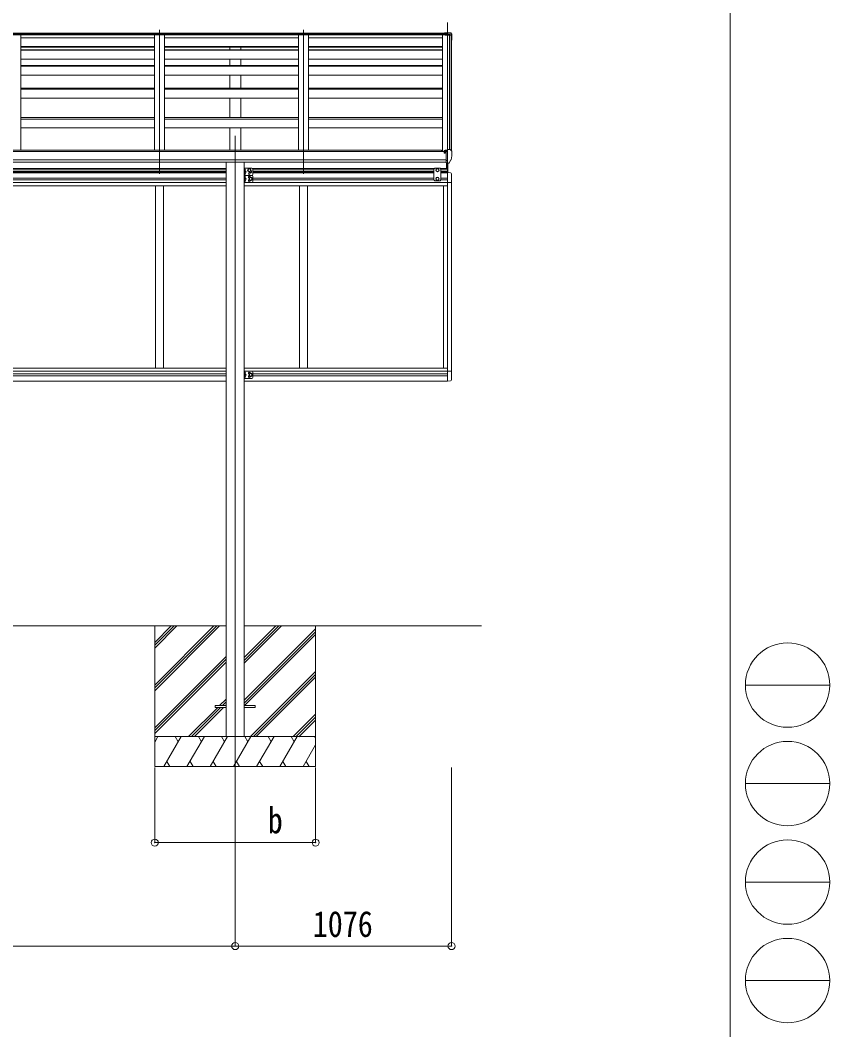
# Model space of a CAD drawing. Units: millimetres at full size; details may follow other scales. Extents: x -9783 to 9892, y -6828 to 6752.
# Drawn here: x 5865 to 9892, y -2978 to 2045 of the extents above; entities that cross this region are included whole.
import ezdxf
from ezdxf.enums import TextEntityAlignment as Align

# ---------------------------------------------------------------- set-up
doc = ezdxf.new("R2010")
doc.units = ezdxf.units.MM
doc.header["$LTSCALE"] = 35
doc.header["$PDMODE"] = 32
doc.header["$PDSIZE"] = 35
for name, color, linetype, lineweight in [('0-0_0', 7, 'Continuous', 9), ('0-1_本体', 4, 'Continuous', 9), ('0-2_部品', 7, 'Continuous', 9), ('0-8_PARTS2', 2, 'Continuous', 9), ('0-A_寸法', 6, 'Continuous', 9), ('1-1_GLASS', 4, 'Continuous', 9), ('1-2_GLASS_SEAL', 7, 'Continuous', 9), ('F-0_240', 7, 'Continuous', 9)]:
    doc.layers.add(name, color=color, linetype=linetype, lineweight=lineweight)
doc.styles.add('ＭＳ ゴシック', font='')
doc.styles.get('ＭＳ ゴシック').set_extended_font_data('MS Gothic')

msp = doc.modelspace()

# ---------------------------------------------------------------- linework, layer by layer
at = {"layer": '0-0_0'}
for p, q in [((4079.27, -968.88), (6888.87, -968.88)), ((6534.07, -968.88), (6534.07, -1668.88)), ((6534.07, -1263.06), (6828.25, -968.88)), ((6534.07, -1277.2), (6842.39, -968.88)), ((6534.07, -1291.34), (6856.54, -968.88)), ((6534.07, -1079.21), (6644.4, -968.88)), ((6534.07, -1065.07), (6630.26, -968.88)), ((6534.07, -1050.93), (6616.12, -968.88)), ((6979.27, -968.88), (8158.95, -968.88)), ((6979.27, -1154.51), (7164.9, -968.88)), ((6979.27, -1140.37), (7150.76, -968.88)), ((6979.27, -1126.22), (7136.62, -968.88)), ((6979.27, -1338.35), (7334.07, -983.56)), ((6979.27, -1352.5), (7334.07, -997.7)), ((7334.07, -968.88), (7334.07, -1668.88)), ((6980.69, -1365.22), (7334.07, -1011.84)), ((6534.07, -1475.19), (6888.87, -1120.39)), ((6534.07, -1489.33), (6888.87, -1134.53)), ((6534.07, -1503.47), (6888.87, -1148.67)), ((7010.88, -1518.88), (7334.07, -1195.69)), ((7025.02, -1518.88), (7334.07, -1209.83)), ((7039.17, -1518.88), (7334.07, -1223.97)), ((6856.17, -1365.22), (6888.87, -1332.52)), ((6870.31, -1365.22), (6888.87, -1346.66)), ((6702.51, -1518.88), (6847.17, -1374.22)), ((6716.66, -1518.88), (6861.31, -1374.22)), ((6730.8, -1518.88), (6875.45, -1374.22)), ((6884.45, -1365.22), (6888.87, -1360.8)), ((7223.01, -1518.88), (7334.07, -1407.82)), ((7237.16, -1518.88), (7334.07, -1421.96)), ((7251.3, -1519.72), (7334.07, -1436.95)), ((7334.07, -1518.88), (6534.07, -1518.88)), ((6534.07, -1546.38), (6549.95, -1518.88)), ((6578.82, -1668.88), (6665.42, -1518.88)), ((6650.42, -1544.86), (6635.42, -1518.88)), ((6694.29, -1668.88), (6780.89, -1518.88)), ((6765.89, -1544.86), (6750.89, -1518.88)), ((6809.76, -1668.88), (6896.36, -1518.88)), ((6881.36, -1544.86), (6866.36, -1518.88)), ((6925.23, -1668.88), (7011.83, -1518.88)), ((6996.83, -1544.86), (6981.83, -1518.88)), ((7040.7, -1668.88), (7127.3, -1518.88)), ((7112.3, -1544.86), (7097.3, -1518.88)), ((7156.17, -1668.88), (7242.77, -1518.88)), ((7212.77, -1518.88), (7227.77, -1544.86)), ((7328.24, -1518.88), (7334.07, -1528.98)), ((7271.64, -1668.88), (7334.07, -1560.74)), ((6593.82, -1642.9), (6608.82, -1668.88)), ((6709.29, -1642.9), (6724.29, -1668.88)), ((6824.76, -1642.9), (6839.76, -1668.88)), ((6940.23, -1642.9), (6955.23, -1668.88)), ((7055.7, -1642.9), (7070.7, -1668.88)), ((7171.17, -1642.9), (7186.17, -1668.88)), ((7286.64, -1642.9), (7301.64, -1668.88)), ((6534.07, -1668.88), (7334.07, -1668.88))]:
    msp.add_line(p, q, dxfattribs=at)
at = {"layer": '0-1_本体'}
for p, q in [((7978.07, 1973.61), (2990.08, 1973.61)), ((7978.07, 1972.7), (2990.08, 1972.7)), ((2993.58, 1980.81), (7974.57, 1980.81)), ((7974.57, 1979.23), (2993.58, 1979.23)), ((5867.07, 1972.7), (5867.07, 1397.9)), ((6533.07, 1972.7), (6533.07, 1397.9)), ((6583.07, 1972.7), (6583.07, 1397.9)), ((7249.07, 1972.7), (7249.07, 1397.9)), ((7299.07, 1972.7), (7299.07, 1397.9)), ((7965.07, 1972.7), (7965.07, 1391.48)), ((8000.37, 1401.29), (8000.37, 1971.14)), ((8001.07, 1971.14), (8001.07, 1401.29)), ((8009.12, 1970.72), (8001.28, 1971.13)), ((8010.06, 1969.88), (8010.08, 1394.75)), ((6533.07, 1957.5), (5867.07, 1957.5)), ((6533.07, 1913.97), (5867.07, 1913.97)), ((6533.07, 1912.89), (5867.07, 1912.89)), ((6533.07, 1911.59), (5867.07, 1911.59)), ((7249.07, 1957.5), (6583.07, 1957.5)), ((7249.07, 1913.97), (6583.07, 1913.97)), ((7249.07, 1912.89), (6583.07, 1912.89)), ((7249.07, 1911.59), (6583.07, 1911.59)), ((6906.57, 1898.4), (6906.57, 1911.59)), ((6961.57, 1898.4), (6961.57, 1911.59)), ((7965.07, 1957.5), (7299.07, 1957.5)), ((7965.07, 1913.97), (7299.07, 1913.97)), ((7965.07, 1912.89), (7299.07, 1912.89)), ((7965.07, 1911.59), (7299.07, 1911.59)), ((5867.07, 1898.4), (6533.07, 1898.4)), ((5867.07, 1895.82), (6533.07, 1895.82)), ((6583.07, 1898.4), (7249.07, 1898.4)), ((6583.07, 1895.82), (7249.07, 1895.82)), ((7299.07, 1898.4), (7965.07, 1898.4)), ((7299.07, 1895.82), (7965.07, 1895.82)), ((5867.07, 1851.08), (6533.07, 1851.08)), ((5867.07, 1819.61), (6533.07, 1819.61)), ((5867.07, 1815.63), (6533.07, 1815.63)), ((6583.07, 1851.08), (7249.07, 1851.08)), ((6583.07, 1819.61), (7249.07, 1819.61)), ((6583.07, 1815.63), (7249.07, 1815.63)), ((6906.57, 1819.61), (6906.57, 1851.08)), ((6961.57, 1819.61), (6961.57, 1851.08)), ((7299.07, 1851.08), (7965.07, 1851.08)), ((7299.07, 1819.61), (7965.07, 1819.61)), ((7299.07, 1815.63), (7965.07, 1815.63)), ((5867.07, 1771.18), (6533.07, 1771.18)), ((6583.07, 1771.18), (7249.07, 1771.18)), ((6906.57, 1706.75), (6906.57, 1771.18)), ((6961.57, 1706.75), (6961.57, 1771.18)), ((7299.07, 1771.18), (7965.07, 1771.18)), ((5867.07, 1706.75), (6533.07, 1706.75)), ((5867.07, 1701.38), (6533.07, 1701.38)), ((6583.07, 1706.75), (7249.07, 1706.75)), ((6583.07, 1701.38), (7249.07, 1701.38)), ((7299.07, 1706.75), (7965.07, 1706.75)), ((7299.07, 1701.38), (7965.07, 1701.38)), ((5867.07, 1657.32), (6533.07, 1657.32)), ((6583.07, 1657.32), (7249.07, 1657.32)), ((6906.57, 1560.12), (6906.57, 1657.32)), ((6961.57, 1560.12), (6961.57, 1657.32)), ((7299.07, 1657.32), (7965.07, 1657.32)), ((5867.07, 1560.12), (6533.07, 1560.12)), ((6583.07, 1560.12), (7249.07, 1560.12)), ((7299.07, 1560.12), (7965.07, 1560.12)), ((5867.07, 1553.36), (6533.07, 1553.36)), ((5867.07, 1509.79), (6533.07, 1509.79)), ((6583.07, 1553.36), (7249.07, 1553.36)), ((6583.07, 1509.79), (7249.07, 1509.79)), ((6906.57, 1397.9), (6906.57, 1509.79)), ((6961.57, 1397.9), (6961.57, 1509.79)), ((7299.07, 1553.36), (7965.07, 1553.36)), ((7299.07, 1509.79), (7965.07, 1509.79)), ((7983.57, 1391.48), (2984.57, 1391.48)), ((7960.07, 1397.9), (3008.07, 1397.9)), ((7960.07, 1391.48), (7960.07, 1397.82)), ((2984.57, 1349.89), (7983.57, 1349.89)), ((7983.57, 1338.04), (2984.57, 1338.12)), ((6888.87, 1336.33), (6888.87, -1518.88)), ((6979.27, 1336.33), (6979.27, -1518.88))]:
    msp.add_line(p, q, dxfattribs=at)
msp.add_circle((7976.1, 1386.38), 3, dxfattribs=at)
msp.add_arc((8009.07, 1969.72), 1, 6.67014, 87, dxfattribs=at)
at = {"layer": '0-2_部品'}
for p, q in [((7974.57, 1981.94), (7990.07, 1982.88)), ((7974.57, 1981.94), (7974.57, 1981.17)), ((7974.57, 1981.17), (7974.57, 1980.44)), ((7974.57, 1980.05), (7990.07, 1980.87)), ((7974.57, 1980.44), (7974.57, 1980.05)), ((7974.57, 1980.05), (7974.57, 1977.65)), ((7974.57, 1977.65), (7978.07, 1977.83)), ((7974.57, 1976.35), (7974.57, 1977.65)), ((7974.57, 1976.35), (7978.07, 1976.35)), ((8001.17, 1972.64), (7978.07, 1974.04)), ((7978.07, 1974.04), (7978.07, 1971.14)), ((8001.13, 1971.14), (7978.07, 1971.14)), ((7990.07, 1982.88), (7994.11, 1982.64)), ((7990.07, 1982.11), (7990.07, 1982.88)), ((7990.07, 1982.88), (7990.07, 1982.11)), ((7990.07, 1982.11), (7990.07, 1981.39)), ((7990.07, 1978.47), (7990.07, 1980.87)), ((8005.86, 1980.03), (7990.07, 1980.87)), ((8000.03, 1982.27), (8006.28, 1981.89)), ((8009.15, 1970.72), (8001.13, 1971.14)), ((8001.17, 1973.3), (8009.22, 1972.91)), ((8001.17, 1972.64), (8009.22, 1972.22)), ((8005.72, 1981.16), (8005.72, 1980.43)), ((8005.86, 1980.03), (8010.28, 1972.62)), ((8007.04, 1981.47), (8011.52, 1975.04)), ((8010.57, 1968.55), (8010.57, 1969.23)), ((8011.52, 1975.04), (8011.52, 1971.52)), ((8012.07, 1973.32), (8012.07, 1969.23)), ((8012.07, 1968.55), (8012.07, 1969.23)), ((7973.57, 1395.44), (7973.57, 1391.48)), ((7988.57, 1396.61), (7974.57, 1396.55)), ((7978.07, 1396.57), (7978.07, 1398.46)), ((7978.57, 1386.38), (7978.27, 1386.38)), ((7979.1, 1386.38), (7978.57, 1386.38)), ((7978.9, 1398.88), (7988.57, 1399.6)), ((7983.57, 1391.56), (7990.07, 1391.96)), ((7988.57, 1400.38), (7990.07, 1400.38)), ((7988.57, 1400.38), (7988.57, 1394.21)), ((7990.07, 1332.79), (7990.07, 1401.29)), ((8005.16, 1400.73), (8009.23, 1394.92)), ((8012.07, 1391.92), (8012.07, 1391.29)), ((7983.57, 1335.99), (7989.07, 1335.99)), ((7989.57, 1334.99), (7989.07, 1335.99)), ((7990.07, 1334.99), (7989.57, 1334.99)), ((7991.57, 1332.89), (7990.07, 1332.79)), ((7991.57, 1332.89), (7995.28, 1333.11)), ((7997.7, 1334.61), (8007.44, 1349.99))]:
    msp.add_line(p, q, dxfattribs=at)
at = {"layer": '0-2_部品', "color": 4}
for p, q in [((6834.07, -1365.22), (6834.07, -1374.22)), ((6834.07, -1365.22), (6888.87, -1365.22)), ((6834.07, -1374.22), (6888.87, -1374.22)), ((6979.27, -1365.22), (7034.07, -1365.22)), ((6979.27, -1374.22), (7034.07, -1374.22)), ((7034.07, -1365.22), (7034.07, -1374.22))]:
    msp.add_line(p, q, dxfattribs=at)
at = {"layer": '0-2_部品'}
for points in [[(7990.07, 1978.47), (7978.07, 1978.05), (7978.07, 1974.68)], [(8001.17, 1973.3), (7978.07, 1974.68), (7978.07, 1974.04)], [(7990.07, 1980.87), (7990.07, 1981.39), (7990.07, 1982.11)], [(8006.28, 1981.89), (8006.16, 1981.89), (8005.83, 1981.67), (8005.72, 1981.16)], [(8005.72, 1980.43), (8005.79, 1980.22), (8005.86, 1980.03)], [(7973.57, 1387.99), (7973.57, 1386.38), (7973.1, 1386.38)], [(7978.27, 1387.57), (7978.27, 1386.38), (7973.57, 1386.38)], [(7978.9, 1398.88), (7978.73, 1398.86), (7978.57, 1398.83), (7978.43, 1398.79), (7978.31, 1398.73), (7978.21, 1398.67), (7978.13, 1398.61), (7978.09, 1398.54), (7978.07, 1398.46)], [(7983.57, 1335.99), (7983.57, 1394.21), (7988.57, 1394.21)], [(7990.07, 1401.29), (8002.07, 1401.29), (8004.4, 1401.15)], [(7990.07, 1346.68), (7986.91, 1347.09), (7983.57, 1347.52)]]:
    msp.add_lwpolyline(points, dxfattribs=at)
for centre, radius, start, end in [((8009.5, 2185.72), 203.67, 265.66569, 267.33529), ((8006.22, 1980.89), 1, 34.92333, 86.50831), ((8009.07, 1969.23), 1.5, 0.10179, 87.11637), ((8009.07, 1969.23), 2.99, 0.10179, 87.11637), ((7811.56, 1968.9), 199.01, 355.91195, 359.99961), ((7811.56, 1968.55), 199.01, 355.91198, 359.99961), ((7811.57, 1968.55), 200.5, 351.88835, 359.99962), ((8008.81, 1969.71), 3.27, 33.61079, 63.09912), ((7976.07, 1386.38), 2.5, 28.35764, 180), ((7976.07, 1386.38), 2.5, 0, 28.35764), ((8004.34, 1400.15), 1, 35, 86.5), ((7819.58, 1391.3), 192.49, 347.8767, 359.9992), ((8009.07, 1391.92), 3, 0, 87), ((7995.1, 1336.11), 3, 273.5, 330), ((8004.84, 1351.49), 3, 330, 348.16652)]:
    msp.add_arc(centre, radius, start, end, dxfattribs=at)
for centre, major_axis, ratio, start_param, end_param in [((8009.07, 1969.36), (0.11, 3.55), 0.844901, 5.9032824, 6.268104), ((8009.07, 1973.32), (0, -3.01), 0.996195, 1.5707963, 2.1816616), ((7974.57, 1395.45), (0.02, 1.1), 0.906239, 0.0206394, 1.5914357)]:
    msp.add_ellipse(centre, major_axis=major_axis, ratio=ratio, start_param=start_param, end_param=end_param, dxfattribs=at)
at = {"layer": '0-8_PARTS2'}
for p, q in [((7990.07, 2034.13), (7990.07, 1280.35)), ((6558.07, 1280.35), (6558.07, 1996.83)), ((7274.07, 1280.35), (7274.07, 1996.83)), ((7990.08, 1783.44), (7990.08, 1280.35)), ((6934.07, 1469.16), (6934.07, -1742.41))]:
    msp.add_line(p, q, dxfattribs=at)
at = {"layer": '0-A_寸法'}
for p, q in [((6534.07, -2046.77), (6534.07, -1672.36)), ((6934.07, -2561.76), (6934.07, -1672.36)), ((7334.07, -2046.77), (7334.07, -1672.36)), ((8010.07, -2561.76), (8010.07, -1672.36)), ((6534.07, -2046.77), (7334.07, -2046.77)), ((4034.07, -2561.76), (6934.07, -2561.76)), ((6934.07, -2561.76), (8010.07, -2561.76))]:
    msp.add_line(p, q, dxfattribs=at)
for p in [(6534.07, -2046.77), (7334.07, -2046.77), (6934.07, -2561.76), (8010.07, -2561.76)]:
    msp.add_point(p, dxfattribs=at)
at = {"layer": '1-1_GLASS'}
for p, q in [((5551.07, 1306.79), (6888.87, 1306.79)), ((7019.27, 1306.79), (7925.57, 1306.79)), ((7954.57, 1306.79), (7990.07, 1306.79)), ((5551.07, 1303.29), (6888.87, 1303.29)), ((5551.07, 1294.29), (6888.87, 1294.29)), ((5551.07, 1290.79), (6888.87, 1290.79)), ((6888.87, 1285.79), (5551.07, 1285.79)), ((5551.07, 1259.79), (6888.87, 1259.79)), ((7021.25, 1303.29), (7922.57, 1303.29)), ((7021.27, 1294.29), (7922.57, 1294.29)), ((7021.27, 1290.79), (7922.57, 1290.79)), ((7922.57, 1285.79), (7021.27, 1285.79)), ((7021.27, 1259.79), (7922.57, 1259.79)), ((7957.57, 1303.29), (7990.07, 1303.29)), ((7957.57, 1294.29), (7990.07, 1294.29)), ((7957.57, 1290.79), (7990.07, 1290.79)), ((7990.07, 1285.79), (7957.57, 1285.79)), ((7957.57, 1259.79), (7990.07, 1259.79)), ((7990.07, 1286.49), (7990.07, 1086.29)), ((5509.07, 1237.29), (6888.87, 1237.29)), ((5509.07, 1221.29), (6888.87, 1221.29)), ((5551.07, 1250.79), (6888.87, 1250.79)), ((6538.07, 1221.29), (6538.07, 1151.29)), ((6538.07, 314.29), (6538.07, 1221.29)), ((6578.07, 1221.29), (6578.07, 1151.29)), ((6578.07, 314.29), (6578.07, 1221.29)), ((7990.07, 1237.29), (6979.27, 1237.29)), ((6979.27, 1221.29), (7990.07, 1221.29)), ((7021.27, 1250.79), (7922.57, 1250.79)), ((7254.07, 1221.29), (7254.07, 1151.29)), ((7254.07, 314.29), (7254.07, 1221.29)), ((7294.07, 1221.29), (7294.07, 1151.29)), ((7294.07, 314.29), (7294.07, 1221.29)), ((7957.57, 1250.79), (7990.07, 1250.79)), ((7970.07, 1221.29), (7970.07, 1151.29)), ((7970.07, 1221.29), (7970.07, 1151.29)), ((7970.07, 1221.29), (7970.07, 314.29)), ((7970.07, 1221.29), (7970.07, 314.29)), ((7990.07, 1221.29), (7990.07, 249.29)), ((8010.07, 1237.09), (8010.07, 1135.49)), ((8010.07, 1221.29), (8010.07, 298.49)), ((5509.07, 314.29), (6888.87, 314.29)), ((6979.27, 314.29), (7990.07, 314.29)), ((7990.07, 314.29), (7990.07, 298.29)), ((5509.07, 298.29), (6888.87, 298.29)), ((5551.07, 284.79), (6888.87, 284.79)), ((5551.07, 275.79), (6888.87, 275.79)), ((6979.27, 298.29), (7990.07, 298.29)), ((7021.27, 284.79), (7990.07, 284.79)), ((7021.27, 275.79), (7990.07, 275.79)), ((5509.07, 249.79), (6888.87, 249.79)), ((6979.27, 249.79), (7990.07, 249.79))]:
    msp.add_line(p, q, dxfattribs=at)
at = {"layer": '1-2_GLASS_SEAL'}
for p, q in [((6979.27, 1308.09), (6979.27, 1273.09)), ((7016.27, 1308.09), (6979.27, 1308.09)), ((6981.77, 1308.09), (6981.77, 1273.09)), ((7926.57, 1308.09), (7922.57, 1304.09)), ((7953.57, 1308.09), (7926.57, 1308.09)), ((7953.57, 1308.09), (7957.57, 1304.09)), ((7984.57, 1307.09), (7984.57, 1336.29)), ((7990.07, 1333.09), (7990.07, 1286.58)), ((7991.57, 1286.58), (7991.57, 1333.18)), ((6979.27, 1273.09), (6979.27, 1238.09)), ((7016.27, 1273.09), (6979.27, 1273.09)), ((7016.27, 1273.09), (6979.27, 1273.09)), ((6982.27, 1295.59), (6981.77, 1295.68)), ((6981.77, 1290.59), (6988.77, 1290.59)), ((6982.27, 1277.59), (6981.77, 1277.68)), ((6981.77, 1273.09), (6981.77, 1238.09)), ((6982.27, 1260.59), (6981.77, 1260.68)), ((6982.27, 1303.59), (6983.07, 1303.45)), ((6982.27, 1295.59), (6983.07, 1295.73)), ((6982.27, 1285.59), (6983.07, 1285.45)), ((6982.27, 1277.59), (6983.07, 1277.73)), ((6982.27, 1268.59), (6983.07, 1268.45)), ((6982.27, 1260.59), (6983.07, 1260.73)), ((7021.27, 1303.09), (7021.27, 1278.09)), ((7021.27, 1268.09), (7021.27, 1243.09)), ((7922.57, 1304.09), (7922.57, 1250.59)), ((7940.07, 1263.1), (7933.57, 1259.34)), ((7933.57, 1259.34), (7933.57, 1251.84)), ((7946.57, 1259.34), (7940.07, 1263.1)), ((7946.57, 1251.84), (7946.57, 1259.34)), ((7957.57, 1250.59), (7957.57, 1304.09)), ((7990.07, 1286.59), (8005.36, 1285.79)), ((8010.57, 1280.3), (8010.57, 1237.39)), ((7016.27, 1238.09), (6979.27, 1238.09)), ((6981.77, 1255.59), (6988.77, 1255.59)), ((6982.27, 1242.59), (6981.77, 1242.68)), ((6982.27, 1250.59), (6983.07, 1250.45)), ((6982.27, 1242.59), (6983.07, 1242.73)), ((7926.57, 1246.59), (7922.57, 1250.59)), ((7953.57, 1246.59), (7926.57, 1246.59)), ((7933.57, 1251.84), (7940.07, 1248.08)), ((7940.07, 1248.08), (7946.57, 1251.84)), ((7953.57, 1246.59), (7957.57, 1250.59)), ((7990.07, 1237.39), (8010.57, 1237.39)), ((6979.27, 298.09), (6979.27, 263.09)), ((7016.27, 298.09), (6979.27, 298.09)), ((7016.27, 263.09), (6979.27, 263.09)), ((6981.77, 298.09), (6981.77, 263.09)), ((6982.27, 285.59), (6981.77, 285.68)), ((6981.77, 280.59), (6988.77, 280.59)), ((6982.27, 267.59), (6981.77, 267.68)), ((6982.27, 293.59), (6983.07, 293.45)), ((6982.27, 285.59), (6983.07, 285.73)), ((6982.27, 275.59), (6983.07, 275.45)), ((6982.27, 267.59), (6983.07, 267.73)), ((7021.27, 293.09), (7021.27, 268.09)), ((7990.07, 298.78), (8010.57, 298.78)), ((8010.57, 255.88), (8010.57, 298.78)), ((7990.07, 249.58), (8005.36, 250.39))]:
    msp.add_line(p, q, dxfattribs=at)
for points in [[(7004.27, 1291.58), (6997.77, 1295.34), (6997.77, 1302.84), (7004.27, 1306.6), (7010.77, 1302.84), (7010.77, 1295.34)], [(7011.27, 1248.08), (7004.77, 1251.84), (7004.77, 1259.34), (7011.27, 1263.1), (7017.77, 1259.34), (7017.77, 1251.84)], [(7011.27, 273.08), (7004.77, 276.84), (7004.77, 284.34), (7011.27, 288.09), (7017.77, 284.34), (7017.77, 276.84)]]:
    msp.add_lwpolyline(points, close=True, dxfattribs=at)
for points in [[(7933.57, 1302.84), (7940.07, 1306.6), (7946.57, 1302.84)], [(6981.39, 1299.59), (6982.02, 1300.78), (6984.25, 1301.89)], [(6981.39, 1299.59), (6982.02, 1298.4), (6984.25, 1297.29)], [(6981.39, 1281.59), (6982.02, 1282.78), (6984.25, 1283.89)], [(6981.39, 1281.59), (6982.02, 1280.4), (6984.25, 1279.29)], [(6981.39, 1264.59), (6982.02, 1265.78), (6984.25, 1266.89)], [(6981.39, 1264.59), (6982.02, 1263.4), (6984.25, 1262.29)], [(6982.27, 1295.59), (6982.27, 1303.59), (6981.77, 1303.5), (6981.77, 1295.68)], [(6981.77, 1295.59), (6988.77, 1290.59), (6981.77, 1285.59)], [(6982.27, 1277.59), (6982.27, 1285.59), (6981.77, 1285.5), (6981.77, 1277.68)], [(6982.27, 1260.59), (6982.27, 1268.59), (6981.77, 1268.5), (6981.77, 1260.68)], [(6981.77, 1260.59), (6988.77, 1255.59), (6981.77, 1250.59)], [(7946.57, 1302.84), (7946.57, 1295.34), (7940.07, 1291.58), (7933.57, 1295.34), (7933.57, 1302.84)], [(6981.39, 1246.59), (6982.02, 1247.78), (6984.25, 1248.89)], [(6981.39, 1246.59), (6982.02, 1245.4), (6984.25, 1244.29)], [(6982.27, 1242.59), (6982.27, 1250.59), (6981.77, 1250.5), (6981.77, 1242.68)], [(6981.39, 289.59), (6982.02, 290.78), (6984.25, 291.89)], [(6981.39, 289.59), (6982.02, 288.4), (6984.25, 287.29)], [(6981.39, 271.59), (6982.02, 272.78), (6984.25, 273.89)], [(6981.39, 271.59), (6982.02, 270.4), (6984.25, 269.29)], [(6982.27, 285.59), (6982.27, 293.59), (6981.77, 293.5), (6981.77, 285.68)], [(6981.77, 285.59), (6988.77, 280.59), (6981.77, 275.59)], [(6982.27, 267.59), (6982.27, 275.59), (6981.77, 275.5), (6981.77, 267.68)]]:
    msp.add_lwpolyline(points, dxfattribs=at)
for centre, radius in [((7004.27, 1299.09), 8.5), ((7004.27, 1299.09), 7.5), ((7940.07, 1299.09), 8.5), ((7940.07, 1299.09), 7.5), ((7004.27, 1299.09), 6.5), ((7004.27, 1282.09), 4.25), ((7011.27, 1255.59), 8.5), ((7011.27, 1255.59), 7.5), ((7011.27, 1255.59), 6.5), ((7940.07, 1255.59), 8.5), ((7940.07, 1255.59), 7.5), ((7940.07, 1299.09), 6.5), ((7940.07, 1255.59), 6.5), ((7011.27, 280.59), 8.5), ((7011.27, 280.59), 7.5), ((7011.27, 280.59), 6.5)]:
    msp.add_circle(centre, radius, dxfattribs=at)
for centre, radius, start, end in [((7016.27, 1303.09), 5, 0, 90), ((6982.92, 1302.56), 0.9, 32.05588, 80), ((6982.92, 1296.62), 0.9, 280, 327.94412), ((6982.92, 1284.56), 0.9, 32.05588, 80), ((6982.92, 1278.62), 0.9, 280, 327.94412), ((6982.92, 1267.56), 0.9, 32.05588, 80), ((6982.92, 1261.62), 0.9, 280, 327.94412), ((6978.17, 1299.59), 6.5, 327.94412, 32.05588), ((6978.17, 1281.59), 6.5, 327.94412, 32.05588), ((6978.17, 1264.59), 6.5, 327.94412, 32.05588), ((7004.27, 1264.09), 4.25, 353.70569, 265.23923), ((7011.27, 1290.59), 4.25, 173.70569, 85.23923), ((7016.27, 1278.09), 5, 270, 0), ((7016.27, 1268.09), 5, 0, 90), ((8005.07, 1280.3), 5.5, 0, 87), ((6982.92, 1249.56), 0.9, 32.05588, 80), ((6982.92, 1243.62), 0.9, 280, 327.94412), ((6978.17, 1246.59), 6.5, 327.94412, 32.05588), ((7004.27, 1247.09), 4.25, 94.76077, 6.29431), ((7016.27, 1243.09), 5, 270, 0), ((6982.92, 292.56), 0.9, 32.05588, 80), ((6982.92, 286.62), 0.9, 280, 327.94412), ((6982.92, 274.56), 0.9, 32.05588, 80), ((6982.92, 268.62), 0.9, 280, 327.94412), ((6978.17, 289.59), 6.5, 327.94412, 32.05588), ((6978.17, 271.59), 6.5, 327.94412, 32.05588), ((7004.27, 289.09), 4.25, 353.70569, 265.23923), ((7004.27, 272.09), 4.25, 94.76077, 6.29431), ((7016.27, 293.09), 5, 0, 90), ((7016.27, 268.09), 5, 270, 0), ((8005.07, 255.88), 5.5, 273, 0)]:
    msp.add_arc(centre, radius, start, end, dxfattribs=at)
at = {"layer": 'F-0_240', "color": 5}
msp.add_line((9396.97, 6751.9), (9396.97, -6828.1), dxfattribs=at)
at = {"layer": 'F-0_240', "color": 4}
for p, q in [((9471.77, -1263.1), (9891.77, -1263.1)), ((9471.77, -1753.1), (9891.77, -1753.1)), ((9471.77, -2243.1), (9891.77, -2243.1)), ((9471.77, -2733.1), (9891.77, -2733.1))]:
    msp.add_line(p, q, dxfattribs=at)
for centre in [(9681.77, -1263.1), (9681.77, -1753.1), (9681.77, -2243.1), (9681.77, -2733.1)]:
    msp.add_circle(centre, 210, dxfattribs=at)

# ---------------------------------------------------------------- texts
at = {"layer": '0-A_寸法', "color": 7, "style": 'ＭＳ ゴシック', "width": 0.85}
for s, p in [('b', (7096.07, -2038.77)), ('1076', (7320.07, -2554.76))]:
    msp.add_text(s, height=129, dxfattribs=at).set_placement(p, align=Align.BOTTOM_LEFT)

doc.saveas('drawing.dxf')
